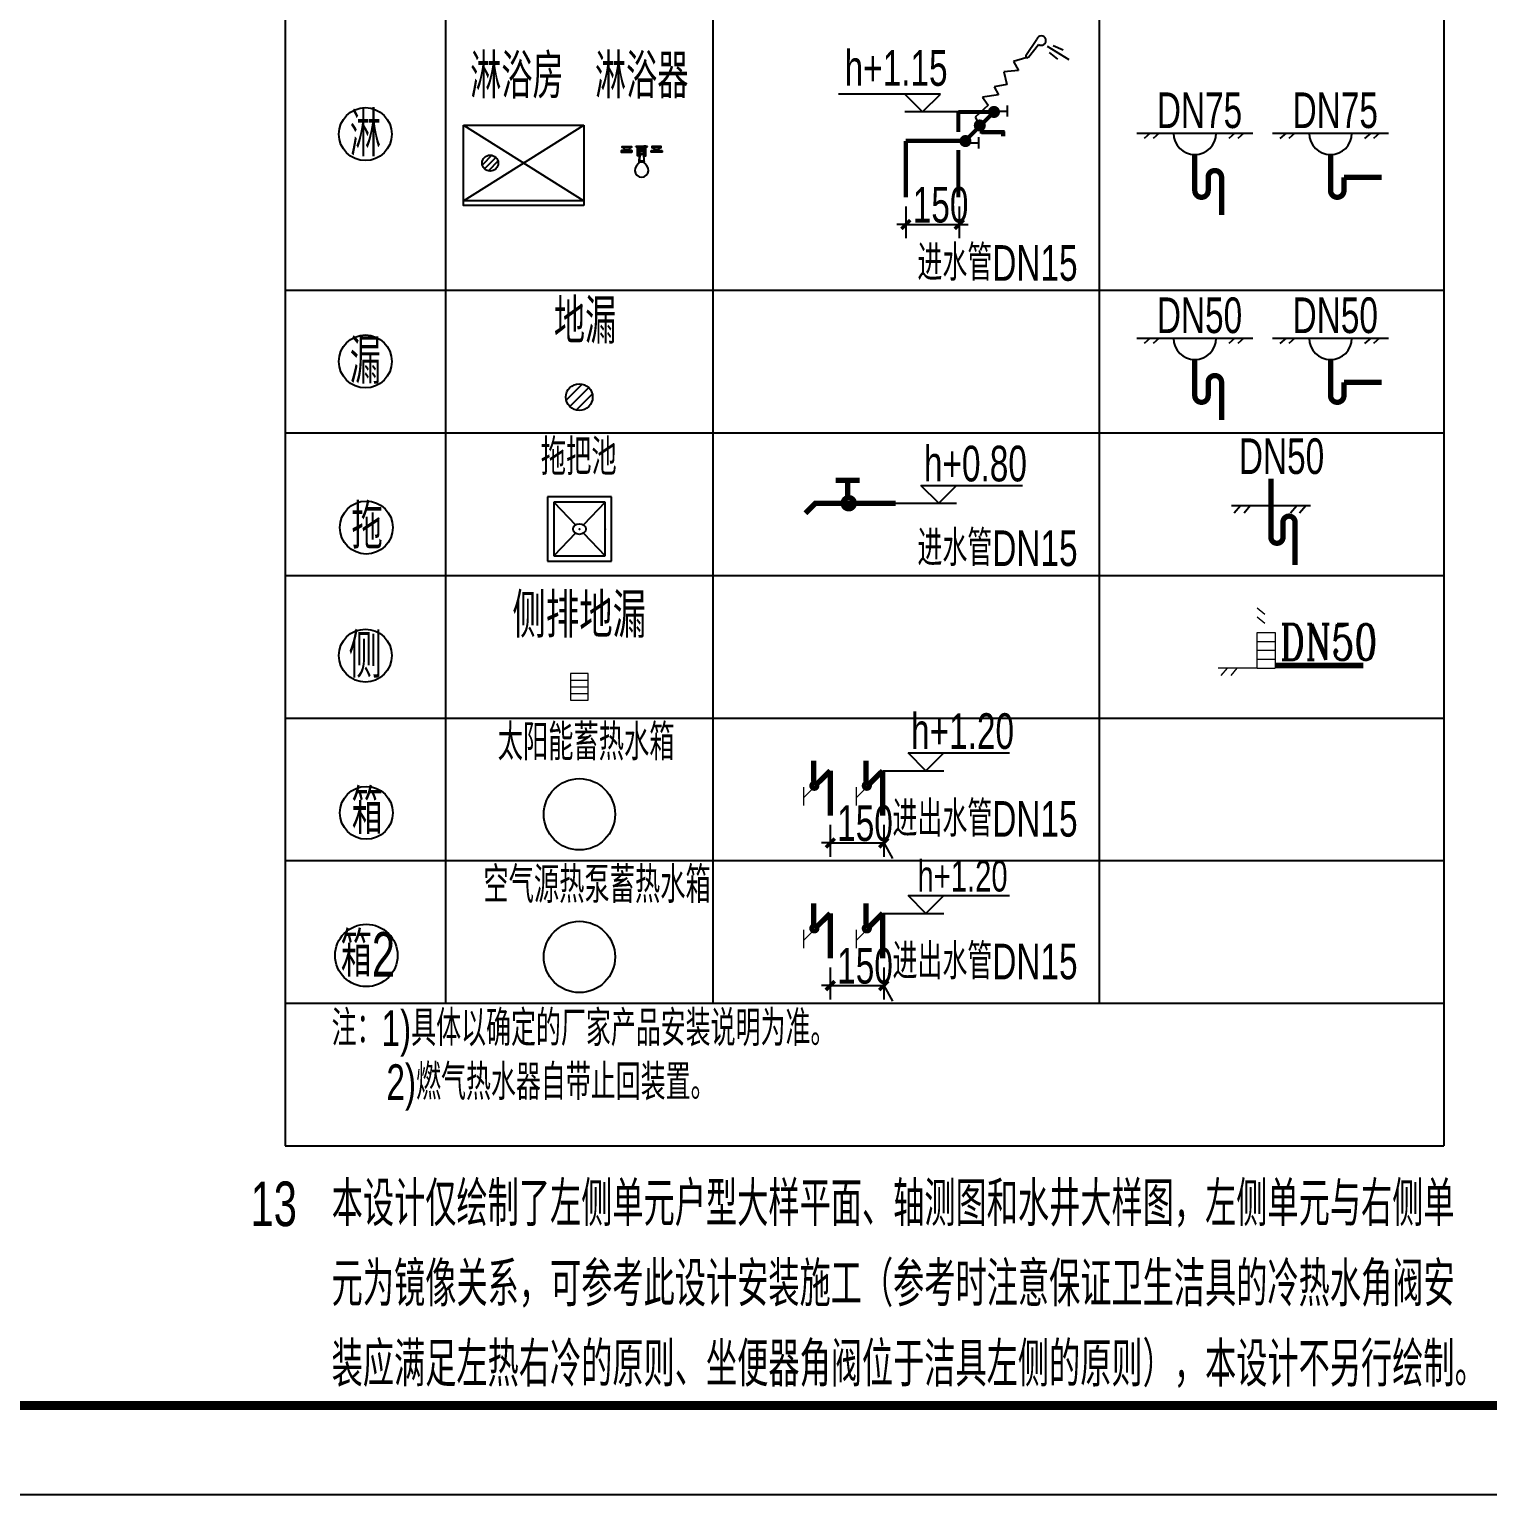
# Model space of a CAD drawing. Extents: x 27938 to 650306, y -92720 to 1524912.
# Drawn here: x 380087 to 388269, y 95789 to 104009 of the extents above; entities that cross this region are included whole.
import ezdxf
from ezdxf.enums import TextEntityAlignment as Align

# ---------------------------------------------------------------- set-up
doc = ezdxf.new("R2010")
doc.units = 0
doc.header["$LTSCALE"] = 1000
doc.header["$MEASUREMENT"] = 0
for name, color, linetype in [('S-公用说明', 7, 'Continuous'), ('S_GG公共标注', 7, 'Continuous'), ('图框', 140, 'Continuous')]:
    doc.layers.add(name, color=color, linetype=linetype)
doc.layers.add('S－GG公共标注', color=7, linetype='Continuous', lineweight=25)
doc.layers.add('yichutu', color=7, linetype='Continuous', true_color=0xffffff, plot=False)
doc.styles.add('HZTXT', font='COMPLEX', dxfattribs={"width": 0.7, "bigfont": 'HZTXT'})
doc.styles.add('中西文等高字体', font='HZTXT_E.shx', dxfattribs={"width": 0.7, "height": 4, "bigfont": 'hztxt.shx'})

# ---------------------------------------------------------------- blocks, each defined once
blk = doc.blocks.new('_ArchTick')
at = {"color": 0, "linetype": 'ByBlock', "const_width": 0.4}
blk.add_lwpolyline([(-0.5, -0.5), (0.5, 0.5)], dxfattribs=at)
blk = doc.blocks.new('yct-841-594-84100-59399.9999999999-100-1000.0')
at = {"layer": 'yichutu', "color": 7, "true_color": 0xffffff}
blk.add_lwpolyline([(0, 0), (0, 59400), (84100, 59400), (84100, 0)], close=True, dxfattribs=at)

msp = doc.modelspace()

# ---------------------------------------------------------------- linework, layer by layer
at = {"layer": 'S-公用说明'}
for p, q in [((381522, 109878.4), (381522, 97745.9)), ((382422.3, 109878.4), (382422.3, 98545.9)), ((383922.3, 109878.4), (383922.3, 98545.9)), ((388022, 109878.4), (388022, 97745.9)), ((386088.4, 109446.4), (386088.4, 98545.9)), ((381522, 102545.9), (387655.9, 102545.9)), ((381522, 102545.9), (388022, 102545.9)), ((381522, 101745.9), (388022, 101745.9)), ((387274.9, 101336.6), (386830.6, 101336.6)), ((386881.7, 101336.6), (386846.8, 101294.7)), ((386937, 101336.6), (386902.1, 101294.7)), ((387198.1, 101336.6), (387163.2, 101294.7)), ((387248.7, 101336.6), (387213.9, 101294.7)), ((381522, 100945.9), (388022, 100945.9)), ((381522, 100145.9), (388022, 100145.9)), ((381522, 99345.9), (388022, 99345.9)), ((381522, 98545.9), (388022, 98545.9)), ((381522, 97745.9), (388022, 97745.9))]:
    msp.add_line(p, q, dxfattribs=at)
for centre, radius in [((381972.2, 103420.9), 148.5), ((381972.2, 102145.9), 148.5), ((381977.6, 101214), 148.5), ((381977.6, 101214), 148.5), ((381972.2, 100495.9), 148.5), ((381977.6, 99614), 148.5), ((381977.6, 99614), 148.5), ((381977.6, 98814), 175)]:
    msp.add_circle(centre, radius, dxfattribs=at)
at = {"layer": 'S_GG公共标注', "color": 150}
for p, q in [((385678, 103861.9), (385739.2, 103954.2)), ((385692.2, 103851.9), (385748.3, 103924.3)), ((385746.4, 103965.1), (385746.5, 103965.2)), ((385796.5, 103913.9), (385918.8, 103839)), ((385831.7, 103917.7), (385887, 103894.1)), ((385677.5, 103849.3), (385608.9, 103828.9)), ((385608.9, 103828.9), (385636.5, 103777.8)), ((385808.4, 103877.9), (385856, 103841.2)), ((385636.5, 103777.8), (385554.5, 103770.8)), ((385554.5, 103770.8), (385571.6, 103699.3)), ((385571.6, 103699.3), (385500, 103685.9)), ((385500, 103685.9), (385523.9, 103641.2)), ((385198.8, 103645.4), (384626.4, 103645.4)), ((385098.8, 103545.4), (384998.8, 103645.4)), ((385098.8, 103545.4), (385198.8, 103645.4)), ((385465.8, 103583.5), (385394.2, 103515.5)), ((385523.9, 103641.2), (385435.2, 103627.8)), ((385435.2, 103627.8), (385465.8, 103583.5)), ((385574.1, 103519), (385574.1, 103580.9)), ((385298.8, 103545.4), (384998.8, 103545.4)), ((385394.2, 103515.5), (385415, 103474.3)), ((385504.9, 103549.7), (385574.1, 103549.7)), ((382522.3, 103470.9), (383197.3, 103045.9)), ((382522.3, 103045.9), (383197.3, 103470.9)), ((382522.3, 103470.9), (383197.3, 103470.9)), ((383197.3, 103470.9), (383197.3, 103020.9)), ((385413.5, 103341.2), (385413.5, 103403.2)), ((386300.7, 103426.1), (386950.7, 103426.1)), ((386375.7, 103426.1), (386341.4, 103397.1)), ((386425.7, 103426.1), (386391.4, 103397.1)), ((386850.7, 103426.1), (386816.4, 103397.1)), ((386900.7, 103426.1), (386866.4, 103397.1)), ((387062.4, 103426.1), (387712.4, 103426.1)), ((387137.4, 103426.1), (387103, 103397.1)), ((387187.4, 103426.1), (387153, 103397.1)), ((387612.4, 103426.1), (387578, 103397.1)), ((387662.4, 103426.1), (387628, 103397.1)), ((383517.3, 103324.6), (383517.3, 103352.4)), ((383517.3, 103335.8), (383527.3, 103335.8)), ((383527.3, 103324.6), (383527.3, 103352.4)), ((385344.4, 103372), (385413.5, 103372)), ((382682.3, 103302.3), (382628.5, 103248.4)), ((382704.2, 103290.3), (382640.5, 103226.6)), ((382716.2, 103268.4), (382662.3, 103214.6)), ((385004.4, 103015.7), (385004.4, 102837)), ((385304.2, 103015.7), (385304.2, 102837)), ((385004.4, 102914.3), (384954.4, 102914.3)), ((385004.4, 102914.3), (385304.2, 102914.3)), ((385304.2, 102914.3), (385354.2, 102914.3)), ((386300.7, 102276.1), (386950.7, 102276.1)), ((386375.7, 102276.1), (386341.4, 102247.1)), ((386425.7, 102276.1), (386391.4, 102247.1)), ((386850.7, 102276.1), (386816.4, 102247.1)), ((386900.7, 102276.1), (386866.4, 102247.1)), ((387062.4, 102276.1), (387712.4, 102276.1)), ((387137.4, 102276.1), (387103, 102247.1)), ((387187.4, 102276.1), (387153, 102247.1)), ((387612.4, 102276.1), (387578, 102247.1)), ((387662.4, 102276.1), (387628, 102247.1)), ((383099.2, 101929.2), (383189, 102019)), ((383119.3, 101892.9), (383225.4, 101999)), ((383155.6, 101872.8), (383245.4, 101962.6)), ((385189.4, 101350.7), (385089.4, 101450.7)), ((385089.4, 101450.7), (385658.7, 101450.7)), ((385189.4, 101350.7), (385289.4, 101450.7)), ((382993.3, 101385.7), (382993.3, 101025.7)), ((383353.3, 101385.7), (382993.3, 101385.7)), ((383029.3, 101355.7), (383029.3, 101055.7)), ((383029.3, 101355.7), (383150.8, 101229.1)), ((383317.3, 101355.7), (383029.3, 101355.7)), ((383317.3, 101355.7), (383195.8, 101229.1)), ((383317.3, 101055.7), (383317.3, 101355.7)), ((383353.3, 101025.7), (383353.3, 101385.7)), ((384947.1, 101350.7), (385289.4, 101350.7)), ((383150.8, 101182.3), (383029.3, 101055.7)), ((383195.8, 101182.3), (383317.3, 101055.7)), ((382993.3, 101025.7), (383353.3, 101025.7)), ((383029.3, 101055.7), (383317.3, 101055.7)), ((385117.1, 99850.1, 0), (385017.1, 99950.1, 0)), ((385017.1, 99950.1, 0), (385586.4, 99950.1, 0)), ((385117.1, 99850.1, 0), (385217.1, 99950.1, 0)), ((384874.8, 99850.1, 0), (385217.1, 99850.1, 0)), ((384580.5, 99546.6, 0), (384580.5, 99367.9, 0)), ((384880.3, 99546.6, 0), (384880.3, 99367.9, 0)), ((384580.5, 99445.2, 0), (384530.5, 99445.2, 0)), ((384580.5, 99445.2, 0), (384880.3, 99445.2, 0)), ((384880.3, 99445.2, 0), (384930.3, 99357.9, 0)), ((385117.1, 99050.1, 0), (385017.1, 99150.1, 0)), ((385017.1, 99150.1, 0), (385586.4, 99150.1, 0)), ((385117.1, 99050.1, 0), (385217.1, 99150.1, 0)), ((384874.8, 99050.1, 0), (385217.1, 99050.1, 0)), ((384580.5, 98746.6, 0), (384580.5, 98567.9, 0)), ((384880.3, 98746.6, 0), (384880.3, 98567.9, 0)), ((384580.5, 98645.2, 0), (384530.5, 98645.2, 0)), ((384580.5, 98645.2, 0), (384880.3, 98645.2, 0)), ((384880.3, 98645.2, 0), (384930.3, 98557.9, 0))]:
    msp.add_line(p, q, dxfattribs=at)
for points, const_width in [([(385004.4, 103382.8), (385336.7, 103382.8), (385515.7, 103561.8)], 23.6), ([(385498.8, 103545.4), (385298.8, 103545.4)], 23.6), ([(385298.8, 103545.4), (385298.8, 103432.8)], 23.6), ([(385428.1, 103432.3), (385559.5, 103432.3)], 23.6), ([(385431.2, 103463.5), (385431.2, 103424.4)], 23.6), ([(385550.9, 103437.5), (385550.9, 103408)], 23.6), ([(385004.4, 103067.1), (385004.4, 103382.8)], 23.6), ([(385298.8, 103332.8), (385298.8, 103067.1)], 23.6), ([(384610, 101479.6), (384745.6, 101479.6)], 30), ([(384677.8, 101369), (384677.8, 101479.6)], 30), ([(387052.7, 101159.8), (387052.7, 101487.5)], 30), ([(384947.1, 101350.7), (384497.1, 101350.7), (384440.5, 101294.2)], 30), ([(387120.3, 101159.8), (387120.3, 101244.4)], 30), ([(387188, 101003.9), (387188, 101244.4)], 30)]:
    msp.add_lwpolyline(points, dxfattribs=dict(at, const_width=const_width))
for points, const_width in [([(385481.9, 103545.4, 1), (385515.7, 103545.4, 1)], 33.8), ([(385402.7, 103469.5, 1), (385436.4, 103469.5, 1)], 33.8), ([(385322, 103382, 1), (385355.8, 103382, 1)], 33.8), ([(384652.8, 101350.7, 1), (384715.3, 101350.7, 1)], 30)]:
    msp.add_lwpolyline(points, format="xyb", close=True, dxfattribs=dict(at, const_width=const_width))
for points in [[(383197.3, 103045.9), (382522.3, 103045.9), (382522.3, 103470.9)], [(383465.1, 103346.4), (383413.1, 103346.4)], [(383490.4, 103350.6), (383490.4, 103352.4)], [(383499.3, 103352.4), (383490.4, 103352.4)], [(383490.4, 103350.6), (383499.3, 103349.2)], [(383499.3, 103350.6), (383490.4, 103350.6)], [(383492.4, 103350.6), (383492.4, 103352.4)], [(383535.3, 103352.4), (383509.3, 103352.4)], [(383522.3, 103350.6), (383509.3, 103350.6)], [(383534.8, 103347.7), (383509.3, 103347.7)], [(383534.3, 103309.6), (383534.3, 103324.6), (383510.3, 103324.6), (383510.3, 103309.6)], [(383522.3, 103350.6), (383535.3, 103350.6)], [(383535.3, 103347.7), (383534.8, 103347.7)], [(383554.2, 103352.4), (383545.3, 103352.4)], [(383554.2, 103350.6), (383545.3, 103349.2)], [(383545.3, 103350.6), (383554.2, 103350.6)], [(383554.2, 103350.6), (383554.2, 103352.4)], [(383579.6, 103346.4), (383631.6, 103346.4)], [(383507.3, 103271.6), (383537.3, 103271.6)], [(383507.3, 103265.6), (383537.3, 103265.6)], [(383512.8, 103309.6), (383509.8, 103271.6)], [(383510.2, 103307.6), (383522.3, 103307.6)], [(383534.3, 103309.6), (383510.3, 103309.6)], [(383534.5, 103307.6), (383522.3, 103307.6)], [(383531.8, 103309.6), (383534.8, 103271.6)], [(383197.3, 103020.9), (382522.3, 103020.9), (382522.3, 103045.9)]]:
    msp.add_lwpolyline(points, dxfattribs=at)
for points in [[(383466.8, 103328.5), (383411.4, 103328.5), (383409, 103328.5, 0.414214), (383407.4, 103326.9), (383407.4, 103321.5, 0.472472), (383409.5, 103319.8), (383466.6, 103319.8, 0.472472), (383468.7, 103321.5), (383468.7, 103326.9, 0.414214), (383467.1, 103328.5), (383464.7, 103328.5)], [(383577.9, 103328.5), (383633.3, 103328.5), (383635.7, 103328.5, -0.414214), (383637.3, 103326.9), (383637.3, 103321.5, -0.472472), (383635.1, 103319.8), (383578.1, 103319.8, -0.472472), (383575.9, 103321.5), (383575.9, 103326.9, -0.414214), (383577.5, 103328.5), (383579.9, 103328.5)]]:
    msp.add_lwpolyline(points, format="xyb", dxfattribs=at)
for points in [[(383449.9, 103333), (383428.2, 103333), (383428.2, 103333, 0.182673), (383413.1, 103346.4), (383413.1, 103352.4), (383465.1, 103352.4), (383465.1, 103346.4, 0.182673), (383449.9, 103333)], [(383594.7, 103333), (383616.5, 103333), (383616.5, 103333, -0.182673), (383631.6, 103346.4), (383631.6, 103352.4), (383579.6, 103352.4), (383579.6, 103346.4, -0.182673), (383594.7, 103333)], [(383534.3, 103309.6, 0.25), (383510.3, 103309.6), (383510.3, 103309.6), (383507.3, 103271.6, 0.333333), (383507.3, 103265.6), (383507.3, 103261.9, -0.178333), (383505.2, 103256.1), (383493.4, 103242.3, 2.166471), (383551.3, 103242.3), (383539.5, 103256.1, -0.178333), (383537.3, 103261.9), (383537.3, 103265.6, 0.333333), (383537.3, 103271.6), (383534.3, 103309.6)]]:
    msp.add_lwpolyline(points, format="xyb", close=True, dxfattribs=at)
for points in [[(383509.3, 103352.6), (383509.3, 103298.6), (383499.3, 103298.6), (383499.3, 103352.6)], [(383535.3, 103352.6), (383535.3, 103298.6), (383545.3, 103298.6), (383545.3, 103352.6)]]:
    msp.add_lwpolyline(points, close=True, dxfattribs=at)
at = {"layer": 'S_GG公共标注', "color": 150, "const_width": 30, "elevation": 0}
for points in [[(386625.7, 103104.2), (386625.7, 103306.1)], [(387387.4, 103104.2), (387387.4, 103306.1)], [(386700.7, 103104.2), (386700.7, 103179.2)], [(386775.7, 102966.7), (386775.7, 103179.2)], [(387462.4, 103104.2), (387462.4, 103179.2)], [(387674.9, 103179.2), (387462.4, 103179.2)], [(386625.7, 101954.2), (386625.7, 102156.1)], [(387387.4, 101954.2), (387387.4, 102156.1)], [(386700.7, 101954.2), (386700.7, 102029.2)], [(386775.7, 101816.7), (386775.7, 102029.2)], [(387462.4, 101954.2), (387462.4, 102029.2)], [(387674.9, 102029.2), (387462.4, 102029.2)], [(384487.1, 99788.8), (384487.1, 99905.9)], [(384580.5, 99598), (384580.5, 99850.1)], [(384874.8, 99598), (384874.8, 99850.1)], [(384487.1, 98988.8), (384487.1, 99105.9)], [(384580.5, 98798), (384580.5, 99050.1)], [(384874.8, 98798), (384874.8, 99050.1)]]:
    msp.add_lwpolyline(points, dxfattribs=at)
for points in [[(386775.7, 103179.2, 1), (386700.7, 103179.2)], [(386625.7, 103104.2, 1), (386700.7, 103104.2)], [(387387.4, 103104.2, 1), (387462.4, 103104.2)], [(386775.7, 102029.2, 1), (386700.7, 102029.2)], [(386625.7, 101954.2, 1), (386700.7, 101954.2)], [(387387.4, 101954.2, 1), (387462.4, 101954.2)]]:
    msp.add_lwpolyline(points, format="xyb", dxfattribs=at)
at = {"layer": 'S_GG公共标注', "color": 150, "const_width": 30}
for points in [[(387188, 101244.4, 1), (387120.3, 101244.4)], [(387052.7, 101159.8, 1), (387120.4, 101159.8)]]:
    msp.add_lwpolyline(points, format="xyb", dxfattribs=at)
at = {"layer": 'S_GG公共标注', "color": 150}
for centre, radius in [((382672.3, 103258.4), 45), ((383172.3, 101945.9), 75), ((383173.3, 99605.7), 200), ((383173.3, 98805.7), 200)]:
    msp.add_circle(centre, radius, dxfattribs=at)
for centre, radius, start, end in [((385764.2, 103945.5), 26.4, 233.07495, 160.70564), ((385685.4, 103857.3), 8.71, 147.72789, 321.74265), ((386625.7, 103426.1), 120, 180, 0), ((387387.4, 103426.1), 120, 180, 0), ((383439.1, 103333), 6.99, 180, 219.50283), ((383439.1, 103333), 6.99, 320.49717, 0), ((383605.6, 103333), 6.99, 180, 219.50283), ((383605.6, 103333), 6.99, 320.49717, 0), ((386625.7, 102276.1), 120, 180, 0), ((387387.4, 102276.1), 120, 180, 0)]:
    msp.add_arc(centre, radius, start, end, dxfattribs=at)
msp.add_ellipse((383173.3, 101205.7), major_axis=(-36, 0), ratio=0.833333, start_param=1.570796326716067, end_param=7.853981633895653, dxfattribs=at)
for p in [(383173.3, 101205.7), (383317.3, 101205.7)]:
    msp.add_point(p, dxfattribs=at)
at = {"layer": 'S－GG公共标注', "color": 150, "lineweight": 20}
for p, q in [((386976.4, 100763.7), (387018, 100729.1)), ((386976.4, 100763.7), (387018, 100729.1)), ((386976.4, 100713.4), (387018, 100678.8)), ((386976.4, 100713.4), (387018, 100678.8)), ((386976.4, 100425.7), (386976.4, 100625.7)), ((386976.4, 100625.7), (387076.4, 100625.7)), ((387076.4, 100625.7), (387076.4, 100425.7)), ((386976.4, 100575.7), (387076.4, 100575.7)), ((386976.4, 100525.7), (387076.4, 100525.7)), ((386976.4, 100475.7), (387076.4, 100475.7)), ((386976.4, 100425.7), (386755.9, 100425.7)), ((386806.6, 100425.7), (386772, 100384)), ((386861.5, 100425.7), (386826.9, 100384)), ((386976.4, 100425.7), (387076.4, 100425.7)), ((383122.3, 100358.4), (383222.3, 100358.4)), ((383122.3, 100320.9), (383222.3, 100320.9)), ((383122.3, 100283.4), (383222.3, 100283.4)), ((384432.6, 99700.2, 0), (384514.7, 99782.3, 0)), ((384432.6, 99655.1, 0), (384432.6, 99758.4, 0)), ((384727, 99700.2, 0), (384809.1, 99782.3, 0)), ((384727, 99655.1, 0), (384727, 99758.4, 0)), ((384432.6, 98900.2, 0), (384514.7, 98982.3, 0)), ((384727, 98900.2, 0), (384809.1, 98982.3, 0)), ((384432.6, 98855.1, 0), (384432.6, 98958.4, 0)), ((384727, 98855.1, 0), (384727, 98958.4, 0))]:
    msp.add_line(p, q, dxfattribs=at)
at = {"layer": 'S－GG公共标注', "color": 150, "lineweight": 20, "const_width": 31.2}
msp.add_lwpolyline([(387572, 100440.7), (387076.4, 100440.7)], dxfattribs=at)
at = {"layer": 'S－GG公共标注', "color": 150, "lineweight": 20}
msp.add_lwpolyline([(383122.3, 100395.9), (383122.3, 100245.9), (383222.3, 100245.9), (383222.3, 100395.9)], close=True, dxfattribs=at)
at = {"layer": 'S－GG公共标注', "color": 150, "lineweight": 20, "const_width": 30, "elevation": 0}
for points in [[(384781.4, 99788.8), (384781.4, 99905.9)], [(384497.2, 99767.8), (384580.5, 99850.1)], [(384791.5, 99767.8), (384874.8, 99850.1)], [(384497.2, 98967.8), (384580.5, 99050.1)], [(384781.4, 98988.8), (384781.4, 99105.9)], [(384791.5, 98967.8), (384874.8, 99050.1)]]:
    msp.add_lwpolyline(points, dxfattribs=at)
for points in [[(384504.8, 99765.7, -1), (384477.8, 99765.7, -1)], [(384799.1, 99765.7, -1), (384772.1, 99765.7, -1)], [(384504.8, 98965.7, -1), (384477.8, 98965.7, -1)], [(384799.1, 98965.7, -1), (384772.1, 98965.7, -1)]]:
    msp.add_lwpolyline(points, format="xyb", close=True, dxfattribs=at)
at = {"layer": '图框'}
msp.add_lwpolyline([(350541, 125489.4), (392591, 125489.4), (392591, 95789.4), (350541, 95789.4)], close=True, dxfattribs=at)
msp.add_lwpolyline([(350541, 125489.4), (392591, 125489.4), (392591, 95789.4), (350541, 95789.4)], close=True, dxfattribs=at)
at = {"layer": '图框', "const_width": 50}
msp.add_lwpolyline([(392091, 96289.4), (392091, 124989.4), (351791, 124989.4), (351791, 96289.4)], close=True, dxfattribs=at)

# ---------------------------------------------------------------- block references
at = {"layer": 'S_GG公共标注', "color": 150, "xscale": 50, "yscale": 50, "zscale": 50}
for p in [(385004.4, 102914.3), (384580.5, 99445.2, 0), (384580.5, 98645.2, 0)]:
    msp.add_blockref('_ArchTick', p, dxfattribs=at)
at = {"layer": 'S_GG公共标注', "color": 150, "xscale": 50, "yscale": 50, "zscale": 50, "rotation": 180}
for p in [(385304.2, 102914.3), (384880.3, 99445.2, 0), (384880.3, 98645.2, 0)]:
    msp.add_blockref('_ArchTick', p, dxfattribs=at)
at = {"layer": 'yichutu', "xscale": 0.5, "yscale": 0.5, "zscale": 0.5}
msp.add_blockref('yct-841-594-84100-59399.9999999999-100-1000.0', (350541, 95789.4), dxfattribs=at)

# ---------------------------------------------------------------- texts
at = {"layer": 'S-公用说明'}
for s, style, width, p in [('淋浴房', '中西文等高字体', 0.7, (382822.3, 103620.9)), ('淋浴器', '中西文等高字体', 0.7, (383522.3, 103620.9)), (' 地漏', '中西文等高字体', 0.7, (383172.3, 102245.9)), ('侧排地漏', 'HZTXT', 0.75, (383172.3, 100595.9))]:
    msp.add_text(s, height=250, dxfattribs=dict(at, style=style, width=width)).set_placement(p, align=Align.CENTER)
for s, style, width, p in [('淋', '中西文等高字体', 0.7, (381972.2, 103420.9)), ('漏', '中西文等高字体', 0.7, (381972.2, 102145.9)), ('侧', 'HZTXT', 0.75, (381972.2, 100495.9))]:
    msp.add_text(s, height=250, dxfattribs=dict(at, style=style, width=width)).set_placement(p, align=Align.MIDDLE_CENTER)
at = {"layer": 'S-公用说明', "style": '中西文等高字体', "width": 0.7}
for s, height, p in [('拖把池', 202.5, (382956.8, 101508.8)), ('拖', 250, (381895.1, 101095.2)), ('太阳能蓄热水箱', 202.5, (382714.7, 99908.8)), ('箱', 250, (381895.1, 99495.2)), ('空气源热泵蓄热水箱', 202.5, (382634.4, 99108.8)), ('箱2', 250, (381833.7, 98695.2)), ('13   本设计仅绘制了左侧单元户型大样平面、轴测图和水井大样图，左侧单元与右侧单', 250, (381328, 97295.9)), ('       元为镜像关系，可参考此设计安装施工（参考时注意保证卫生洁具的冷热水角阀安', 250, (381328, 96845.9)), ('       装应满足左热右冷的原则、坐便器角阀位于洁具左侧的原则），本设计不另行绘制。', 250, (381328, 96395.9))]:
    msp.add_text(s, height=height, dxfattribs=at).set_placement(p)
for s, p in [('注：1)具体以确定的厂家产品安装说明为准。', (381782.9, 98405.8)), ('2)燃气热水器自带止回装置。', (382090.4, 98103.5))]:
    msp.add_text(s, height=200, dxfattribs=at).set_placement(p, align=Align.MIDDLE_LEFT)
at = {"layer": 'S_GG公共标注', "color": 150, "style": '中西文等高字体', "width": 0.7}
for s, p in [(' h+1.15', (384608.9, 103692)), ('DN75', (386412.7, 103455.1)), ('DN75', (387174.4, 103455.1)), ('150', (385043.3, 102925.1)), ('DN50', (386412.7, 102305.1)), ('DN50', (387174.4, 102305.1)), ('DN50', (386873, 101514.7)), ('150', (384619.3, 99456, 0)), ('150', (384619.3, 98656, 0))]:
    msp.add_text(s, height=200, dxfattribs=at).set_placement(p)
for s, p in [('进水管DN15', (385968.2, 102598.4)), ('进水管DN15', (385968.2, 100998.4)), ('进出水管DN15', (385968.2, 99480.3)), ('进出水管DN15', (385968.2, 98680.3))]:
    msp.add_text(s, height=200, dxfattribs=at).set_placement(p, align=Align.RIGHT)
for s, height, p in [('h+0.80', 200, (385394.8, 101473.1)), ('h+1.20', 200, (385322.6, 99972.5, 0)), ('h+1.20', 175, (385322.6, 99172.5, 0))]:
    msp.add_text(s, height=height, dxfattribs=at).set_placement(p, align=Align.CENTER)
at = {"layer": 'S－GG公共标注', "color": 150, "lineweight": 20, "style": 'HZTXT', "width": 0.75}
msp.add_text('DN50', height=200, dxfattribs=at).set_placement((387102.8, 100472.8))

doc.saveas('drawing.dxf')
